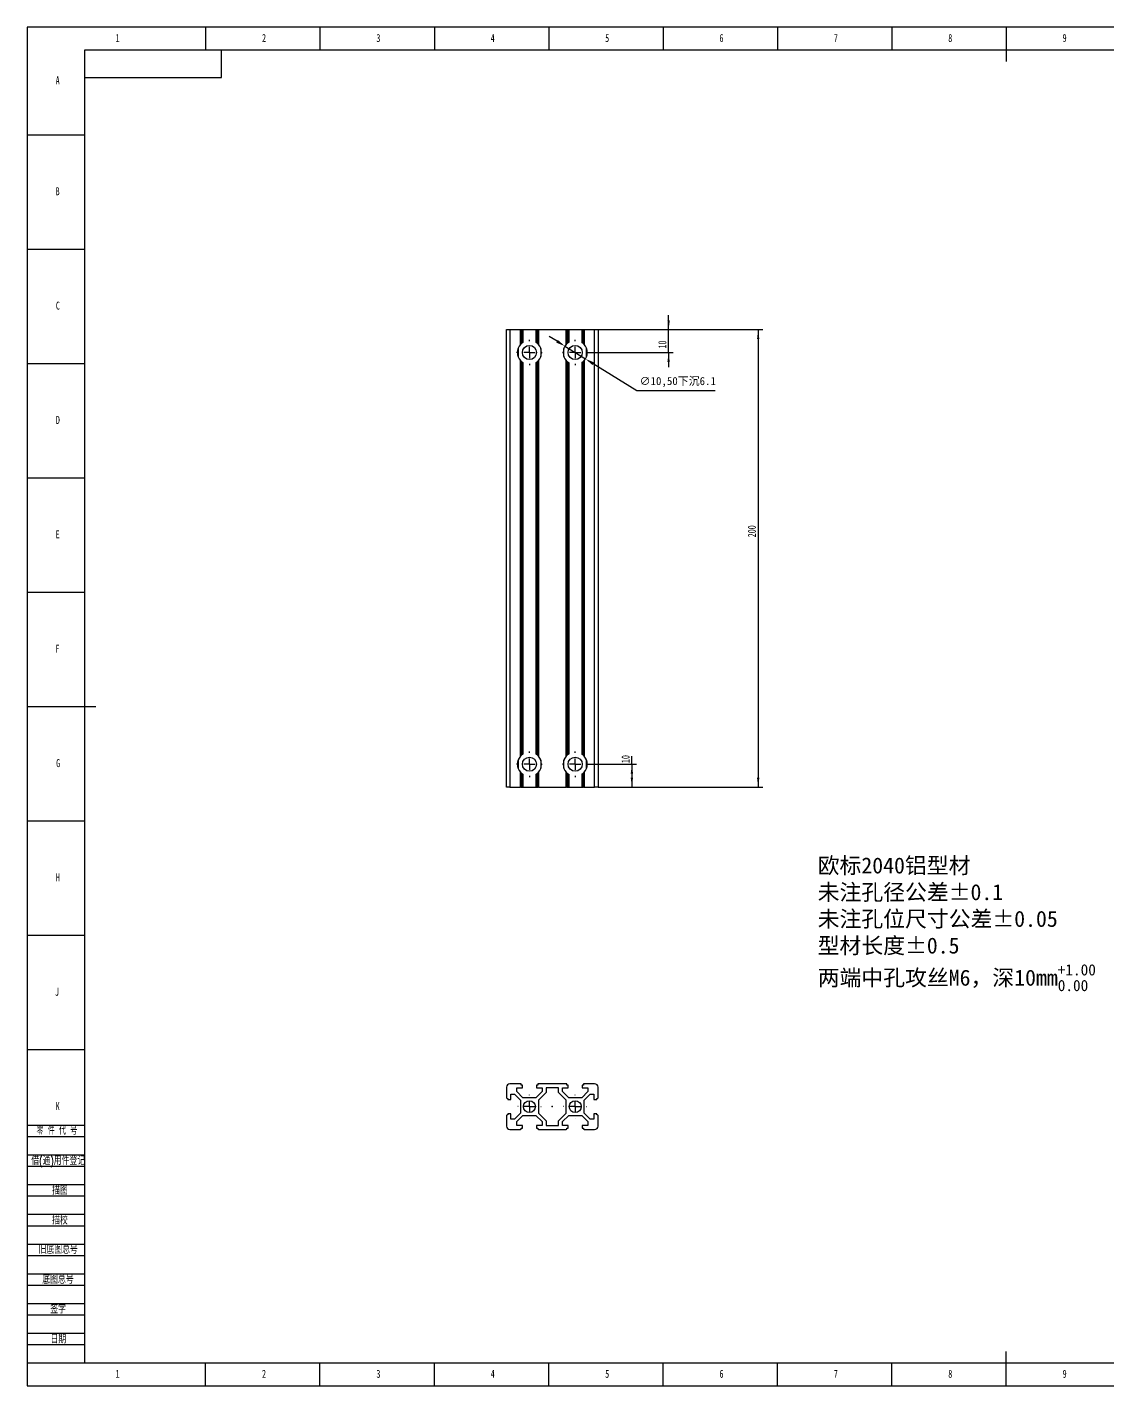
# Model space of a CAD drawing. Header units: millimetres. Extents: x 0 to 841, y 0 to 594.
# Drawn here: x 0 to 472, y 0 to 594 of the extents above; entities that cross this region are included whole.
import ezdxf

# ---------------------------------------------------------------- set-up
doc = ezdxf.new("R2010")
doc.units = ezdxf.units.MM
doc.header["$PDSIZE"] = -1
doc.layers.add('10', color=7, linetype='Continuous')
doc.layers.add('5', color=7, linetype='Continuous')
doc.styles.add('SLDTEXTSTYLE0', font='TXT', dxfattribs={"width": 0.7, "bigfont": 'bigfont'})
doc.styles.add('SLDTEXTSTYLE2', font='TXT', dxfattribs={"width": 0.614286, "bigfont": 'bigfont'})
doc.styles.add('SLDTEXTSTYLE4', font='TXT', dxfattribs={"width": 0.7})
doc.dimstyles.new('ISO-25', dxfattribs={"dimtxt": 2.5, "dimasz": 2.5, "dimexe": 1.25, "dimexo": 0.625, "dimtad": 1, "dimtxsty": 'Standard', "dimcen": 2.5, "dimadec": 0, "dimazin": 0, "dimtfac": 1, "dimtmove": 0, "dimatfit": 3, "dimfxl": 1, "dimarcsym": 0})
doc.dimstyles.new('SLDDIMSTYLE0', dxfattribs={"dimtxt": 3.5, "dimasz": 4.08, "dimexe": 0, "dimexo": 0.0625, "dimgap": 0.875, "dimtad": 2, "dimrnd": 1e-09, "dimzin": 12, "dimdsep": 46, "dimtxsty": 'SLDTEXTSTYLE4', "dimsah": 1, "dimcen": 0.09, "dimadec": 0, "dimazin": 3, "dimtfac": 1, "dimtofl": 0, "dimtmove": 0, "dimatfit": 3, "dimfxl": 1, "dimfrac": 2, "dimtolj": 1, "dimtzin": 12, "dimarcsym": 0})
doc.dimstyles.new('SLDDIMSTYLE1', dxfattribs={"dimtxt": 3.5, "dimasz": 4.08, "dimexe": 0, "dimexo": 0.0625, "dimgap": 0.875, "dimtad": 2, "dimrnd": 1e-09, "dimzin": 12, "dimdsep": 46, "dimtxsty": 'SLDTEXTSTYLE4', "dimsah": 1, "dimcen": 0.09, "dimadec": 0, "dimazin": 3, "dimtfac": 1, "dimtmove": 0, "dimatfit": 0, "dimfxl": 1, "dimfrac": 2, "dimtolj": 1, "dimtzin": 12, "dimarcsym": 0})

# ---------------------------------------------------------------- blocks, each defined once
blk = doc.blocks.new('_D')
at = {"layer": '10', "transparency": 16777216}
for p, q in [((249.57, 461.76), (321.57, 461.76)), ((319.57, 461.76), (319.57, 261.76)), ((249.57, 261.76), (321.57, 261.76))]:
    blk.add_line(p, q, dxfattribs=at)
for points in [[(319.57, 461.76), (319.07, 457.68), (320.08, 457.68)], [(319.57, 261.76), (320.08, 265.84), (319.07, 265.84)]]:
    blk.add_solid(points, dxfattribs=at)
at = {"layer": '10', "transparency": 16777216, "insert": (315.06, 370.97), "char_height": 3.5, "attachment_point": 1, "rotation": 90, "style": 'SLDTEXTSTYLE4'}
blk.add_mtext('200', dxfattribs=at)
blk = doc.blocks.new('_D_1')
at = {"layer": '10', "transparency": 16777216}
for p, q in [((280.42, 461.76), (280.42, 468.11)), ((249.57, 461.76), (282.42, 461.76)), ((280.42, 451.76), (280.42, 461.76)), ((245.17, 451.76), (282.42, 451.76)), ((280.42, 451.76), (280.42, 445.41))]:
    blk.add_line(p, q, dxfattribs=at)
for points in [[(280.42, 461.76), (280.93, 465.84), (279.91, 465.84)], [(280.42, 451.76), (279.91, 447.68), (280.93, 447.68)]]:
    blk.add_solid(points, dxfattribs=at)
at = {"layer": '10', "transparency": 16777216, "insert": (275.91, 453.49), "char_height": 3.5, "attachment_point": 1, "rotation": 90, "style": 'SLDTEXTSTYLE4'}
blk.add_mtext('10', dxfattribs=at)
blk = doc.blocks.new('_D_2')
at = {"layer": '10', "transparency": 16777216}
for p, q in [((264.36, 271.76), (264.36, 275.35)), ((245.17, 271.76), (266.36, 271.76)), ((264.36, 271.76), (264.36, 261.76)), ((249.57, 261.76), (266.36, 261.76))]:
    blk.add_line(p, q, dxfattribs=at)
for points in [[(264.36, 271.76), (263.85, 267.68), (264.86, 267.68)], [(264.36, 261.76), (264.86, 265.84), (263.85, 265.84)]]:
    blk.add_solid(points, dxfattribs=at)
at = {"layer": '10', "transparency": 16777216, "insert": (259.84, 272.28), "char_height": 3.5, "attachment_point": 1, "rotation": 90, "style": 'SLDTEXTSTYLE4'}
blk.add_mtext('10', dxfattribs=at)
blk = doc.blocks.new('SW_CENTERMARKSYMBOL_0')
at = {"layer": '10', "color": 0}
for p, q in [((-5, 0), (-5.6, 0)), ((0, 0), (-2.5, 0)), ((0, 5), (0, 5.6)), ((0, 0), (0, 2.5)), ((0, 0), (0, -2.5)), ((0, 0), (2.5, 0)), ((5, 0), (5.6, 0)), ((0, -5), (0, -5.6))]:
    blk.add_line(p, q, dxfattribs=at)
blk = doc.blocks.new('SW_CENTERMARKSYMBOL_1')
at = {"layer": '10', "color": 0}
for p, q in [((-5, 0), (-5.6, 0)), ((0, 0), (-2.5, 0)), ((0, 5), (0, 5.6)), ((0, 0), (0, 2.5)), ((0, 0), (0, -2.5)), ((0, 0), (2.5, 0)), ((5, 0), (5.6, 0)), ((0, -5), (0, -5.6))]:
    blk.add_line(p, q, dxfattribs=at)
blk = doc.blocks.new('SW_CENTERMARKSYMBOL_2')
at = {"layer": '10', "color": 0}
for p, q in [((-5, 0), (-5.6, 0)), ((0, 0), (-2.5, 0)), ((0, 5), (0, 5.6)), ((0, 0), (0, 2.5)), ((0, 0), (0, -2.5)), ((0, 0), (2.5, 0)), ((5, 0), (5.6, 0)), ((0, -5), (0, -5.6))]:
    blk.add_line(p, q, dxfattribs=at)
blk = doc.blocks.new('SW_CENTERMARKSYMBOL_3')
at = {"layer": '10', "color": 0}
for p, q in [((-5, 0), (-5.6, 0)), ((0, 0), (-2.5, 0)), ((0, 5), (0, 5.6)), ((0, 0), (0, 2.5)), ((0, 0), (0, -2.5)), ((0, 0), (2.5, 0)), ((5, 0), (5.6, 0)), ((0, -5), (0, -5.6))]:
    blk.add_line(p, q, dxfattribs=at)
blk = doc.blocks.new('SW_CENTERMARKSYMBOL_4')
at = {"layer": '10', "color": 0}
for p, q in [((-5, 0), (-5.1, 0)), ((0, 0), (-2.5, 0)), ((0, 5), (0, 5.1)), ((0, 0), (0, 2.5)), ((0, 0), (0, -2.5)), ((0, 0), (2.5, 0)), ((5, 0), (5.1, 0)), ((0, -5), (0, -5.1))]:
    blk.add_line(p, q, dxfattribs=at)
blk = doc.blocks.new('SW_CENTERMARKSYMBOL_5')
at = {"layer": '10', "color": 0}
for p, q in [((-5, 0), (-5.1, 0)), ((0, 0), (-2.5, 0)), ((0, 5), (0, 5.1)), ((0, 0), (0, 2.5)), ((0, 0), (0, -2.5)), ((0, 0), (2.5, 0)), ((5, 0), (5.1, 0)), ((0, -5), (0, -5.1))]:
    blk.add_line(p, q, dxfattribs=at)
blk = doc.blocks.new('*D11')
at = {"color": 0, "lineweight": -2, "transparency": 16777216}
for p, q in [((231.64, 456.68), (228.18, 458.83)), ((235.11, 454.53), (244.04, 448.99)), ((266.52, 435.05), (247.5, 446.84)), ((300.81, 435.05), (266.52, 435.05))]:
    blk.add_line(p, q, dxfattribs=at)
at = {"color": 0, "transparency": 16777216}
for points in [[(232, 457.25), (231.29, 456.1), (235.11, 454.53)], [(247.86, 447.42), (247.15, 446.27), (244.04, 448.99)]]:
    blk.add_solid(points, dxfattribs=at)
at = {"layer": 'Defpoints', "color": 0, "transparency": 16777216}
for p in [(235.11, 454.53), (244.04, 448.99)]:
    blk.add_point(p, dxfattribs=at)
at = {"color": 0, "transparency": 16777216, "insert": (284.43, 438.84), "char_height": 3.5, "attachment_point": 5}
blk.add_mtext('∅10,50{\\fSimSun|b0|i0|c134|p2;下沉}6.1', dxfattribs=at)

msp = doc.modelspace()

# ---------------------------------------------------------------- linework, layer by layer
at = {"color": 7, "linetype": 'Continuous', "lineweight": 25}
for p, q in [((209.574, 261.76), (209.574, 461.76)), ((209.574, 461.76), (211.074, 461.76)), ((211.074, 461.76), (211.074, 261.76)), ((211.074, 461.76), (215.674, 461.76)), ((215.674, 461.76), (215.974, 461.76)), ((215.674, 455.275), (215.674, 461.76)), ((215.974, 461.76), (215.974, 455.581)), ((215.974, 461.76), (216.474, 461.76)), ((216.474, 461.76), (216.474, 455.997)), ((216.474, 461.76), (216.735, 461.76)), ((216.735, 461.76), (216.735, 456.176)), ((216.735, 461.76), (222.413, 461.76)), ((222.413, 461.76), (222.413, 456.176)), ((222.413, 461.76), (222.674, 461.76)), ((222.674, 461.76), (222.674, 455.997)), ((222.674, 461.76), (223.174, 461.76)), ((223.174, 461.76), (223.474, 461.76)), ((223.174, 455.581), (223.174, 461.76)), ((223.474, 461.76), (223.474, 455.275)), ((223.474, 461.76), (235.674, 461.76)), ((235.674, 461.76), (235.974, 461.76)), ((235.674, 455.275), (235.674, 461.76)), ((235.974, 461.76), (235.974, 455.581)), ((235.974, 461.76), (236.474, 461.76)), ((236.474, 461.76), (236.474, 455.997)), ((236.474, 461.76), (236.735, 461.76)), ((236.735, 461.76), (236.735, 456.176)), ((236.735, 461.76), (242.413, 461.76)), ((242.413, 461.76), (242.413, 456.176)), ((242.413, 461.76), (242.674, 461.76)), ((242.674, 461.76), (242.674, 455.997)), ((242.674, 461.76), (243.174, 461.76)), ((243.174, 461.76), (243.474, 461.76)), ((243.174, 455.581), (243.174, 461.76)), ((243.474, 461.76), (243.474, 455.275)), ((243.474, 461.76), (248.074, 461.76)), ((248.074, 261.76), (248.074, 461.76)), ((248.074, 461.76), (249.574, 461.76)), ((249.574, 461.76), (249.574, 261.76)), ((214.613, 453.479), (214.613, 450.041)), ((224.535, 453.479), (224.535, 450.041)), ((234.613, 450.041), (234.613, 453.479)), ((244.535, 450.041), (244.535, 453.479)), ((215.674, 275.275), (215.674, 448.245)), ((215.974, 447.939), (215.974, 275.581)), ((216.474, 447.523), (216.474, 275.997)), ((216.735, 447.344), (216.735, 276.176)), ((222.413, 447.344), (222.413, 276.176)), ((222.674, 447.523), (222.674, 275.997)), ((223.174, 275.581), (223.174, 447.939)), ((223.474, 448.245), (223.474, 275.275)), ((235.674, 275.275), (235.674, 448.245)), ((235.974, 447.939), (235.974, 275.581)), ((236.474, 447.523), (236.474, 275.997)), ((236.735, 447.344), (236.735, 276.176)), ((242.413, 447.344), (242.413, 276.176)), ((242.674, 447.523), (242.674, 275.997)), ((243.174, 275.581), (243.174, 447.939)), ((243.474, 448.245), (243.474, 275.275)), ((214.613, 273.479), (214.613, 270.041)), ((224.535, 273.479), (224.535, 270.041)), ((234.613, 270.041), (234.613, 273.479)), ((244.535, 270.041), (244.535, 273.479)), ((215.674, 261.76), (215.674, 268.245)), ((215.974, 267.939), (215.974, 261.76)), ((216.474, 267.523), (216.474, 261.76)), ((216.735, 267.344), (216.735, 261.76)), ((222.413, 267.344), (222.413, 261.76)), ((222.674, 267.523), (222.674, 261.76)), ((223.174, 261.76), (223.174, 267.939)), ((223.474, 268.245), (223.474, 261.76)), ((235.674, 261.76), (235.674, 268.245)), ((235.974, 267.939), (235.974, 261.76)), ((236.474, 267.523), (236.474, 261.76)), ((236.735, 267.344), (236.735, 261.76)), ((242.413, 267.344), (242.413, 261.76)), ((242.674, 267.523), (242.674, 261.76)), ((243.174, 261.76), (243.174, 267.939)), ((243.474, 268.245), (243.474, 261.76)), ((211.074, 261.76), (209.574, 261.76)), ((211.074, 261.76), (215.674, 261.76)), ((215.974, 261.76), (215.674, 261.76)), ((215.974, 261.76), (216.474, 261.76)), ((216.474, 261.76), (216.735, 261.76)), ((216.735, 261.76), (222.413, 261.76)), ((222.413, 261.76), (222.674, 261.76)), ((222.674, 261.76), (223.174, 261.76)), ((223.474, 261.76), (223.174, 261.76)), ((223.474, 261.76), (235.674, 261.76)), ((235.974, 261.76), (235.674, 261.76)), ((235.974, 261.76), (236.474, 261.76)), ((236.474, 261.76), (236.735, 261.76)), ((236.735, 261.76), (242.413, 261.76)), ((242.413, 261.76), (242.674, 261.76)), ((242.674, 261.76), (243.174, 261.76)), ((243.474, 261.76), (243.174, 261.76)), ((243.474, 261.76), (248.074, 261.76)), ((249.574, 261.76), (248.074, 261.76)), ((215.674, 132.07), (211.074, 132.07)), ((215.974, 131.47), (215.974, 131.77)), ((216.474, 131.47), (215.974, 131.47)), ((216.474, 130.27), (216.474, 131.47)), ((222.674, 131.47), (222.674, 130.27)), ((223.174, 131.47), (222.674, 131.47)), ((223.174, 131.77), (223.174, 131.47)), ((235.674, 132.07), (223.474, 132.07)), ((235.974, 131.47), (235.974, 131.77)), ((236.474, 131.47), (235.974, 131.47)), ((236.474, 130.27), (236.474, 131.47)), ((243.174, 131.47), (242.674, 131.47)), ((242.674, 131.47), (242.674, 130.27)), ((243.174, 131.77), (243.174, 131.47)), ((248.074, 132.07), (243.474, 132.07)), ((209.574, 130.57), (209.574, 125.97)), ((209.874, 125.67), (210.174, 125.67)), ((210.174, 125.67), (210.174, 125.17)), ((210.174, 125.17), (211.374, 125.17)), ((211.374, 127.57), (213.013, 127.57)), ((211.374, 125.17), (211.374, 127.57)), ((213.013, 127.57), (215.674, 124.91)), ((214.074, 130.27), (216.474, 130.27)), ((214.074, 128.631), (214.074, 130.27)), ((216.735, 125.97), (214.074, 128.631)), ((215.674, 124.91), (215.674, 119.231)), ((222.413, 125.97), (216.735, 125.97)), ((225.074, 128.631), (222.413, 125.97)), ((222.674, 130.27), (225.074, 130.27)), ((226.874, 128.31), (223.474, 124.91)), ((223.474, 124.91), (223.474, 119.231)), ((225.074, 130.27), (225.074, 128.631)), ((226.874, 130.27), (226.874, 128.31)), ((232.274, 130.27), (226.874, 130.27)), ((232.274, 128.31), (232.274, 130.27)), ((235.674, 124.91), (232.274, 128.31)), ((234.074, 130.27), (236.474, 130.27)), ((234.074, 128.631), (234.074, 130.27)), ((236.735, 125.97), (234.074, 128.631)), ((235.674, 119.231), (235.674, 124.91)), ((242.413, 125.97), (236.735, 125.97)), ((245.074, 128.631), (242.413, 125.97)), ((242.674, 130.27), (245.074, 130.27)), ((243.474, 124.91), (246.135, 127.57)), ((243.474, 119.231), (243.474, 124.91)), ((245.074, 130.27), (245.074, 128.631)), ((246.135, 127.57), (247.774, 127.57)), ((247.774, 127.57), (247.774, 125.17)), ((247.774, 125.17), (248.974, 125.17)), ((248.974, 125.67), (249.274, 125.67)), ((248.974, 125.17), (248.974, 125.67)), ((249.574, 125.97), (249.574, 130.57)), ((210.174, 118.97), (210.174, 118.47)), ((211.374, 118.97), (210.174, 118.97)), ((211.374, 116.57), (211.374, 118.97)), ((215.674, 119.231), (213.013, 116.57)), ((223.474, 119.231), (226.874, 115.831)), ((232.274, 115.831), (235.674, 119.231)), ((246.135, 116.57), (243.474, 119.231)), ((248.974, 118.97), (247.774, 118.97)), ((247.774, 118.97), (247.774, 116.57)), ((248.974, 118.47), (248.974, 118.97)), ((209.574, 118.17), (209.574, 113.57)), ((210.174, 118.47), (209.874, 118.47)), ((213.013, 116.57), (211.374, 116.57)), ((214.074, 115.51), (216.735, 118.17)), ((214.074, 113.87), (214.074, 115.51)), ((216.474, 113.87), (214.074, 113.87)), ((216.474, 112.67), (216.474, 113.87)), ((216.735, 118.17), (222.413, 118.17)), ((222.413, 118.17), (225.074, 115.51)), ((225.074, 113.87), (222.674, 113.87)), ((222.674, 113.87), (222.674, 112.67)), ((225.074, 115.51), (225.074, 113.87)), ((226.874, 115.831), (226.874, 113.87)), ((226.874, 113.87), (232.274, 113.87)), ((232.274, 113.87), (232.274, 115.831)), ((234.074, 115.51), (236.735, 118.17)), ((234.074, 113.87), (234.074, 115.51)), ((236.474, 113.87), (234.074, 113.87)), ((236.474, 112.67), (236.474, 113.87)), ((236.735, 118.17), (242.413, 118.17)), ((242.413, 118.17), (245.074, 115.51)), ((245.074, 113.87), (242.674, 113.87)), ((242.674, 113.87), (242.674, 112.67)), ((245.074, 115.51), (245.074, 113.87)), ((247.774, 116.57), (246.135, 116.57)), ((249.274, 118.47), (248.974, 118.47)), ((249.574, 113.57), (249.574, 118.17)), ((211.074, 112.07), (215.674, 112.07)), ((215.974, 112.67), (216.474, 112.67)), ((215.974, 112.37), (215.974, 112.67)), ((222.674, 112.67), (223.174, 112.67)), ((223.174, 112.67), (223.174, 112.37)), ((223.474, 112.07), (235.674, 112.07)), ((235.974, 112.67), (236.474, 112.67)), ((235.974, 112.37), (235.974, 112.67)), ((242.674, 112.67), (243.174, 112.67)), ((243.174, 112.67), (243.174, 112.37)), ((243.474, 112.07), (248.074, 112.07))]:
    msp.add_line(p, q, dxfattribs=at)
at = {"color": 7, "linetype": 'Continuous'}
for q in [(229.574, 122.311), (229.694, 122.07)]:
    msp.add_line((229.574, 122.07), q, dxfattribs=at)
at = {"color": 7, "linetype": 'Continuous', "lineweight": 25}
for centre, radius in [((219.574, 451.76), 3.1), ((239.574, 451.76), 3.1), ((219.574, 271.76), 3.1), ((239.574, 271.76), 3.1), ((219.574, 122.07), 2.6), ((239.574, 122.07), 2.6)]:
    msp.add_circle(centre, radius, dxfattribs=at)
for centre, radius, start, end in [((219.574, 451.76), 5.25, 137.975372, 222.024628), ((219.574, 451.76), 5.25, 126.190807, 133.291808), ((219.574, 451.76), 5.25, 122.739929, 126.190807), ((219.574, 451.76), 5.25, 53.809193, 57.260071), ((219.574, 451.76), 5.25, 46.708192, 53.809193), ((219.574, 451.76), 5.25, 317.975372, 42.024628), ((239.574, 451.76), 5.25, 137.975372, 222.024628), ((239.574, 451.76), 5.25, 126.190807, 133.291808), ((239.574, 451.76), 5.25, 122.739929, 126.190807), ((239.574, 451.76), 5.25, 53.809193, 57.260071), ((239.574, 451.76), 5.25, 46.708192, 53.809193), ((239.574, 451.76), 5.25, 317.975372, 42.024628), ((219.574, 451.76), 5.25, 226.708192, 233.809193), ((219.574, 451.76), 5.25, 233.809193, 237.260071), ((219.574, 451.76), 5.25, 302.739929, 306.190807), ((219.574, 451.76), 5.25, 306.190807, 313.291808), ((239.574, 451.76), 5.25, 226.708192, 233.809193), ((239.574, 451.76), 5.25, 233.809193, 237.260071), ((239.574, 451.76), 5.25, 302.739929, 306.190807), ((239.574, 451.76), 5.25, 306.190807, 313.291808), ((219.574, 271.76), 5.25, 137.975372, 222.024628), ((219.574, 271.76), 5.25, 126.190807, 133.291808), ((219.574, 271.76), 5.25, 122.739929, 126.190807), ((219.574, 271.76), 5.25, 53.809193, 57.260071), ((219.574, 271.76), 5.25, 46.708192, 53.809193), ((219.574, 271.76), 5.25, 317.975372, 42.024628), ((239.574, 271.76), 5.25, 137.975372, 222.024628), ((239.574, 271.76), 5.25, 126.190807, 133.291808), ((239.574, 271.76), 5.25, 122.739929, 126.190807), ((239.574, 271.76), 5.25, 53.809193, 57.260071), ((239.574, 271.76), 5.25, 46.708192, 53.809193), ((239.574, 271.76), 5.25, 317.975372, 42.024628), ((219.574, 271.76), 5.25, 226.708192, 233.809193), ((219.574, 271.76), 5.25, 233.809193, 237.260071), ((219.574, 271.76), 5.25, 302.739929, 306.190807), ((219.574, 271.76), 5.25, 306.190807, 313.291808), ((239.574, 271.76), 5.25, 226.708192, 233.809193), ((239.574, 271.76), 5.25, 233.809193, 237.260071), ((239.574, 271.76), 5.25, 302.739929, 306.190807), ((239.574, 271.76), 5.25, 306.190807, 313.291808), ((211.074, 130.57), 1.5, 90, 180), ((215.674, 131.77), 0.3, 0, 90), ((223.474, 131.77), 0.3, 90, 180), ((235.674, 131.77), 0.3, 0, 90), ((243.474, 131.77), 0.3, 90, 180), ((248.074, 130.57), 1.5, 0, 90), ((209.874, 125.97), 0.3, 180, 270), ((249.274, 125.97), 0.3, 270, 0), ((209.874, 118.17), 0.3, 90, 180), ((211.074, 113.57), 1.5, 180, 270), ((248.074, 113.57), 1.5, 270, 0), ((249.274, 118.17), 0.3, 0, 90), ((215.674, 112.37), 0.3, 270, 360), ((223.474, 112.37), 0.3, 180, 270), ((235.674, 112.37), 0.3, 270, 0), ((243.474, 112.37), 0.3, 180, 270)]:
    msp.add_arc(centre, radius, start, end, dxfattribs=at)
for points, knots in [([(215.674, 455.275), (215.739, 455.346), (215.806, 455.417), (215.894, 455.505), (215.921, 455.531), (215.962, 455.57), (215.974, 455.581), (215.974, 455.581)], [0, 0, 0, 0, 0.5, 0.5, 0.75, 0.75, 1, 1, 1, 1]), ([(223.174, 455.581), (223.174, 455.581), (223.186, 455.57), (223.227, 455.531), (223.254, 455.505), (223.342, 455.416), (223.41, 455.346), (223.474, 455.275)], [0, 0, 0, 0, 0.25, 0.25, 0.5, 0.5, 1, 1, 1, 1]), ([(235.674, 455.275), (235.739, 455.346), (235.806, 455.417), (235.894, 455.505), (235.921, 455.531), (235.962, 455.57), (235.974, 455.581), (235.974, 455.581)], [0, 0, 0, 0, 0.5, 0.5, 0.75, 0.75, 1, 1, 1, 1]), ([(243.174, 455.581), (243.174, 455.581), (243.186, 455.57), (243.227, 455.531), (243.254, 455.505), (243.342, 455.416), (243.41, 455.346), (243.474, 455.275)], [0, 0, 0, 0, 0.25, 0.25, 0.5, 0.5, 1, 1, 1, 1]), ([(215.974, 447.939), (215.974, 447.939), (215.961, 447.95), (215.921, 447.989), (215.894, 448.015), (215.805, 448.104), (215.738, 448.174), (215.674, 448.245)], [0, 0, 0, 0, 0.25, 0.25, 0.5, 0.5, 1, 1, 1, 1]), ([(223.474, 448.245), (223.41, 448.174), (223.342, 448.103), (223.254, 448.015), (223.227, 447.989), (223.186, 447.95), (223.174, 447.939), (223.174, 447.939)], [0, 0, 0, 0, 0.5, 0.5, 0.75, 0.75, 1, 1, 1, 1]), ([(235.974, 447.939), (235.974, 447.939), (235.961, 447.95), (235.921, 447.989), (235.894, 448.015), (235.805, 448.104), (235.738, 448.174), (235.674, 448.245)], [0, 0, 0, 0, 0.25, 0.25, 0.5, 0.5, 1, 1, 1, 1]), ([(243.474, 448.245), (243.41, 448.174), (243.342, 448.103), (243.254, 448.015), (243.227, 447.989), (243.186, 447.95), (243.174, 447.939), (243.174, 447.939)], [0, 0, 0, 0, 0.5, 0.5, 0.75, 0.75, 1, 1, 1, 1]), ([(215.674, 275.275), (215.739, 275.346), (215.806, 275.417), (215.894, 275.505), (215.921, 275.531), (215.962, 275.57), (215.974, 275.581), (215.974, 275.581)], [0, 0, 0, 0, 0.5, 0.5, 0.75, 0.75, 1, 1, 1, 1]), ([(223.174, 275.581), (223.174, 275.581), (223.186, 275.57), (223.227, 275.531), (223.254, 275.505), (223.342, 275.416), (223.41, 275.346), (223.474, 275.275)], [0, 0, 0, 0, 0.25, 0.25, 0.5, 0.5, 1, 1, 1, 1]), ([(235.674, 275.275), (235.739, 275.346), (235.806, 275.417), (235.894, 275.505), (235.921, 275.531), (235.962, 275.57), (235.974, 275.581), (235.974, 275.581)], [0, 0, 0, 0, 0.5, 0.5, 0.75, 0.75, 1, 1, 1, 1]), ([(243.174, 275.581), (243.174, 275.581), (243.186, 275.57), (243.227, 275.531), (243.254, 275.505), (243.342, 275.416), (243.41, 275.346), (243.474, 275.275)], [0, 0, 0, 0, 0.25, 0.25, 0.5, 0.5, 1, 1, 1, 1]), ([(215.974, 267.939), (215.974, 267.939), (215.961, 267.95), (215.921, 267.989), (215.894, 268.015), (215.805, 268.104), (215.738, 268.174), (215.674, 268.245)], [0, 0, 0, 0, 0.25, 0.25, 0.5, 0.5, 1, 1, 1, 1]), ([(223.474, 268.245), (223.41, 268.174), (223.342, 268.103), (223.254, 268.015), (223.227, 267.989), (223.186, 267.95), (223.174, 267.939), (223.174, 267.939)], [0, 0, 0, 0, 0.5, 0.5, 0.75, 0.75, 1, 1, 1, 1]), ([(235.974, 267.939), (235.974, 267.939), (235.961, 267.95), (235.921, 267.989), (235.894, 268.015), (235.805, 268.104), (235.738, 268.174), (235.674, 268.245)], [0, 0, 0, 0, 0.25, 0.25, 0.5, 0.5, 1, 1, 1, 1]), ([(243.474, 268.245), (243.41, 268.174), (243.342, 268.103), (243.254, 268.015), (243.227, 267.989), (243.186, 267.95), (243.174, 267.939), (243.174, 267.939)], [0, 0, 0, 0, 0.5, 0.5, 0.75, 0.75, 1, 1, 1, 1])]:
    msp.add_open_spline(points, degree=3, knots=knots, dxfattribs=at)
at = {"color": 7, "linetype": 'Continuous'}
msp.add_point((229.574, 122.07), dxfattribs=at)
at = {"layer": '5', "color": 7}
for p, q in [((841, 594), (0, 594)), ((0, 594), (0, 0)), ((0, 114), (25, 114)), ((0, 109), (25, 109)), ((0, 101), (25, 101)), ((0, 96), (25, 96)), ((0, 88), (25, 88)), ((0, 83), (25, 83)), ((0, 75), (25, 75)), ((0, 70), (25, 70)), ((0, 62), (25, 62)), ((0, 57), (25, 57)), ((0, 49), (25, 49)), ((0, 44), (25, 44)), ((0, 36), (25, 36)), ((0, 31), (25, 31)), ((0, 23), (25, 23)), ((0, 18), (25, 18)), ((0, 0), (841, 0))]:
    msp.add_line(p, q, dxfattribs=at)
at = {"layer": '5'}
for p, q in [((78, 594), (78, 584)), ((128, 594), (128, 584)), ((178, 594), (178, 584)), ((228, 594), (228, 584)), ((278, 594), (278, 584)), ((328, 594), (328, 584)), ((378, 594), (378, 584)), ((0, 547), (25, 547)), ((0, 497), (25, 497)), ((0, 447), (25, 447)), ((0, 397), (25, 397)), ((0, 347), (25, 347)), ((0, 247), (25, 247)), ((0, 197), (25, 197)), ((0, 147), (25, 147)), ((78, 0), (78, 10)), ((128, 0), (128, 10)), ((178, 0), (178, 10)), ((228, 0), (228, 10)), ((278, 0), (278, 10)), ((328, 0), (328, 10)), ((378, 0), (378, 10))]:
    msp.add_line(p, q, dxfattribs=at)
at = {"layer": '5', "lineweight": 25}
for p, q in [((428, 594), (428, 579)), ((0, 297), (30, 297)), ((428, 0), (428, 15))]:
    msp.add_line(p, q, dxfattribs=at)
at = {"layer": '5', "color": 7, "lineweight": 25}
for p, q in [((831, 584), (25, 584)), ((25, 584), (25, 10)), ((85, 572), (85, 584)), ((25, 572), (85, 572)), ((0, 10), (831, 10))]:
    msp.add_line(p, q, dxfattribs=at)

# ---------------------------------------------------------------- block references
at = {"layer": '10'}
for name, p in [('SW_CENTERMARKSYMBOL_2', (219.574, 451.76)), ('SW_CENTERMARKSYMBOL_1', (239.574, 451.76)), ('SW_CENTERMARKSYMBOL_3', (219.574, 271.76)), ('SW_CENTERMARKSYMBOL_0', (239.574, 271.76)), ('SW_CENTERMARKSYMBOL_4', (219.574, 122.07)), ('SW_CENTERMARKSYMBOL_5', (239.574, 122.07))]:
    msp.add_blockref(name, p, dxfattribs=at)

# ---------------------------------------------------------------- texts
at = {"insert": (345.582, 231.005), "char_height": 7, "attachment_point": 1}
msp.add_mtext_dynamic_manual_height_columns('{\\fSimSun|b0|i0|c134|p2;欧标}2040{\\fSimSun|b0|i0|c134|p2;铝型材\\P未注孔径公差%%P0.1\\P未注孔位尺寸公差%%P0.05\\P型材长度%%P0.5\\P\\A1;两端中孔攻丝M6，深10mm\\H0.7x;\\S+1.00^ 0.00;}', width=156.96189, gutter_width=17.5, heights=[81.692], dxfattribs=at)
at = {"layer": '10', "char_height": 3.5, "attachment_point": 2, "style": 'SLDTEXTSTYLE4'}
for s, insert in [('1', (39.544, 591.018)), ('2', (103.544, 591.018)), ('3', (153.544, 591.018)), ('4', (203.544, 591.018)), ('5', (253.544, 591.018)), ('6', (303.547, 591.018)), ('7', (353.547, 591.018)), ('8', (403.547, 591.018)), ('9', (453.547, 591.018)), ('A', (13.32, 572.518)), ('B', (13.32, 524.018)), ('C', (13.427, 474.018)), ('D', (13.43, 424.018)), ('E', (13.318, 374.018)), ('F', (13.224, 324.018)), ('G', (13.539, 274.018)), ('H', (13.43, 224.018)), ('J', (13.015, 174.018)), ('K', (13.32, 124.018)), ('1', (39.544, 7.018)), ('2', (103.544, 7.018)), ('3', (153.544, 7.018)), ('4', (203.544, 7.018)), ('5', (253.544, 7.018)), ('6', (303.547, 7.018)), ('7', (353.547, 7.018)), ('8', (403.547, 7.018)), ('9', (453.547, 7.018))]:
    msp.add_mtext(s, dxfattribs=dict(at, insert=insert))
at = {"layer": '10', "color": 7, "char_height": 3.5}
for s, insert, attachment_point, style in [('零 件 代 号', (4.079, 113.294), 1, 'SLDTEXTSTYLE2'), ('借(通)用件登记', (1.824, 100.136), 1, 'SLDTEXTSTYLE0'), ('描图', (14.331, 87.091), 2, 'SLDTEXTSTYLE0'), ('描校', (14.298, 74.062), 2, 'SLDTEXTSTYLE0'), ('旧底图总号', (4.985, 61.266), 1, 'SLDTEXTSTYLE0'), ('底图总号', (6.614, 48.182), 1, 'SLDTEXTSTYLE0'), ('签字', (13.529, 35.163), 2, 'SLDTEXTSTYLE0'), ('日期', (13.607, 22.051), 2, 'SLDTEXTSTYLE0')]:
    msp.add_mtext(s, dxfattribs=dict(at, insert=insert, attachment_point=attachment_point, style=style))

# ---------------------------------------------------------------- dimensions: what is measured, and where the dimension line sits
dim = msp.add_diameter_dim_2p(p1=(235.112, 454.526), p2=(244.036, 448.994), text='<>{\\fSimSun|b0|i0|c134|p2;下沉}6.1', dimstyle='ISO-25', override={"dimtxt": 3.5, "dimasz": 4.08, "dimexe": 2, "dimexo": 0, "dimgap": 1.524, "dimtih": 1, "dimtoh": 1, "dimzin": 0, "dimadec": 2, "dimtzin": 0})
dim.commit()
dim.dimension.update_dxf_attribs({"geometry": '*D11', "text_midpoint": (284.428, 435.052), "dimtype": 163})
at = {"layer": '10'}
for base, p1, p2, dimstyle, picture, middle in [((280.422, 461.76), (245.174, 451.76), (249.574, 461.76), 'SLDDIMSTYLE1', '_D_1', (280.422, 455.024)), ((319.574, 261.76), (249.574, 461.76), (249.574, 261.76), 'SLDDIMSTYLE0', '_D', (319.574, 373.272)), ((264.356, 261.76), (245.174, 271.76), (249.574, 261.76), 'SLDDIMSTYLE0', '_D_2', (264.356, 273.812))]:
    dim = msp.add_linear_dim(base=base, p1=p1, p2=p2, angle=90, dimstyle=dimstyle, dxfattribs=at)
    dim.commit()
    dim.dimension.update_dxf_attribs({"geometry": picture, "text_midpoint": middle, "dimtype": 160})

doc.saveas('drawing.dxf')
